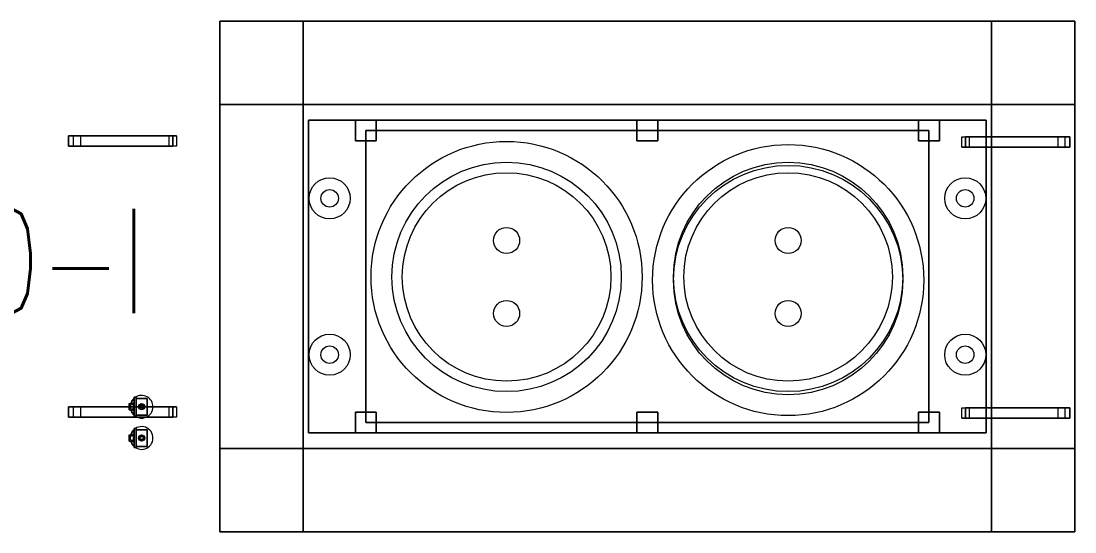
# Model space of a CAD drawing. Header units: inches. Extents: x -430764 to 624329, y 7374 to 217374.
# Drawn here: x -254651 to -244545, y 116627 to 121527 of the extents above; entities that cross this region are included whole.
import ezdxf
from ezdxf.enums import TextEntityAlignment as Align

# ---------------------------------------------------------------- set-up
doc = ezdxf.new("R2010")
doc.units = ezdxf.units.IN
doc.header["$MEASUREMENT"] = 0
doc.layers.add('CABLETRAYLAYOUT-EMBED 2_DWG$0$DwgTemplate', color=7, linetype='Continuous', lineweight=9)
doc.layers.add('Labels', color=7, linetype='Continuous', lineweight=5)
doc.styles.add('HZTXT', font='simplexs.shx', dxfattribs={"width": 0.7, "bigfont": 'hztxt.shx'})

msp = doc.modelspace()

# ---------------------------------------------------------------- linework, layer by layer
at = {"layer": 'CABLETRAYLAYOUT-EMBED 2_DWG$0$DwgTemplate', "color": 252, "linetype": 'Continuous'}
for p, q in [((-244545, 121527), (-252745, 121527)), ((-244545, 121527), (-252745, 121527)), ((-252745, 121527), (-252745, 116627)), ((-252745, 116627), (-252745, 121527)), ((-251945, 121527), (-252745, 121527)), ((-251945, 121527), (-252745, 121527)), ((-252745, 120727), (-252745, 121527)), ((-252745, 121527), (-252745, 120727)), ((-252745, 121527), (-251945, 121527)), ((-252745, 121527), (-251945, 121527)), ((-252745, 117415), (-252745, 121527)), ((-252745, 117415), (-252745, 121527)), ((-252745, 121527), (-252745, 120727)), ((-252745, 120727), (-252745, 121527)), ((-252745, 121527), (-244545, 121527)), ((-244545, 121527), (-252745, 121527)), ((-251945, 116627), (-251945, 121527)), ((-251945, 116627), (-251945, 121527)), ((-251945, 121527), (-251945, 117415)), ((-251945, 117415), (-251945, 121527)), ((-245345, 121527), (-245345, 116627)), ((-245345, 121527), (-244545, 121527)), ((-245345, 116627), (-245345, 121527)), ((-245345, 121527), (-244545, 121527)), ((-244545, 121527), (-245345, 121527)), ((-244545, 121527), (-245345, 121527)), ((-245345, 120417), (-245345, 121527)), ((-245345, 120417), (-245345, 121527)), ((-244545, 116627), (-244545, 121527)), ((-244545, 116627), (-244545, 121527)), ((-244545, 120727), (-244545, 121527)), ((-244545, 121527), (-244545, 120727)), ((-244545, 121527), (-244545, 120727)), ((-244545, 120727), (-244545, 121527)), ((-244545, 121527), (-244545, 117535)), ((-244545, 117535), (-244545, 121527)), ((-244545, 120727), (-252745, 120727)), ((-244545, 120727), (-252745, 120727)), ((-252745, 120727), (-244545, 120727)), ((-244545, 120727), (-252745, 120727)), ((-251895, 120577), (-245395, 120577)), ((-245395, 120577), (-251895, 120577)), ((-251895, 120577), (-251895, 117577)), ((-251895, 120577), (-251895, 117577)), ((-251895, 117577), (-251895, 120577)), ((-251895, 117577), (-251895, 120577)), ((-245395, 120577), (-251895, 120577)), ((-245395, 120577), (-251895, 120577)), ((-251445, 120577), (-251445, 120377)), ((-251445, 120577), (-251445, 120377)), ((-251445, 120377), (-251445, 120577)), ((-251445, 120377), (-251445, 120577)), ((-251245, 120577), (-251445, 120577)), ((-251245, 120577), (-251445, 120577)), ((-251445, 120577), (-251245, 120577)), ((-251445, 120577), (-251245, 120577)), ((-251245, 120377), (-251245, 120577)), ((-251245, 120377), (-251245, 120577)), ((-251245, 120577), (-251245, 120377)), ((-251245, 120577), (-251245, 120377)), ((-248745, 120577), (-248745, 120377)), ((-248745, 120577), (-248745, 120377)), ((-248545, 120577), (-248745, 120577)), ((-248545, 120577), (-248745, 120577)), ((-248745, 120577), (-248545, 120577)), ((-248745, 120577), (-248545, 120577)), ((-248745, 120377), (-248745, 120577)), ((-248745, 120377), (-248745, 120577)), ((-248545, 120377), (-248545, 120577)), ((-248545, 120377), (-248545, 120577)), ((-248545, 120577), (-248545, 120377)), ((-248545, 120577), (-248545, 120377)), ((-246045, 120577), (-246045, 120377)), ((-246045, 120577), (-246045, 120377)), ((-245845, 120577), (-246045, 120577)), ((-245845, 120577), (-246045, 120577)), ((-246045, 120377), (-246045, 120577)), ((-246045, 120377), (-246045, 120577)), ((-246045, 120577), (-245845, 120577)), ((-246045, 120577), (-245845, 120577)), ((-245845, 120377), (-245845, 120577)), ((-245845, 120377), (-245845, 120577)), ((-245845, 120577), (-245845, 120377)), ((-245845, 120577), (-245845, 120377)), ((-245395, 117577), (-245395, 120577)), ((-245395, 117577), (-245395, 120577)), ((-245395, 120577), (-245395, 117577)), ((-245395, 120577), (-245395, 117577)), ((-251345, 117677), (-251345, 120477)), ((-251345, 117677), (-251345, 120477)), ((-245945, 120477), (-251345, 120477)), ((-251345, 120477), (-245945, 120477)), ((-251345, 120477), (-245945, 120477)), ((-251345, 120477), (-245945, 120477)), ((-251345, 120477), (-251345, 117677)), ((-251345, 120477), (-251345, 117677)), ((-245945, 120477), (-245945, 117677)), ((-245945, 120477), (-245945, 117677)), ((-245945, 117677), (-245945, 120477)), ((-245945, 117677), (-245945, 120477)), ((-254195, 120327), (-254195, 120427)), ((-254195, 120327), (-254195, 120427)), ((-254195, 120427), (-254195, 120327)), ((-254195, 120427), (-254195, 120327)), ((-253195, 120427), (-254195, 120427)), ((-253195, 120427), (-254195, 120427)), ((-254195, 120427), (-253195, 120427)), ((-253195, 120427), (-254195, 120427)), ((-253230, 120427), (-254150, 120427)), ((-253230, 120427), (-254150, 120427)), ((-254079, 120427), (-254150, 120427)), ((-254079, 120427), (-254150, 120427)), ((-254150, 120427), (-254150, 120327)), ((-254150, 120427), (-254150, 120327)), ((-254079, 120427), (-253195, 120427)), ((-253195, 120427), (-254079, 120427)), ((-254079, 120327), (-254079, 120427)), ((-254079, 120327), (-254079, 120427)), ((-253230, 120327), (-253230, 120427)), ((-253230, 120327), (-253230, 120427)), ((-253230, 120427), (-253160, 120427)), ((-253230, 120427), (-253160, 120427)), ((-253195, 120427), (-253160, 120427)), ((-253160, 120427), (-253195, 120427)), ((-253195, 120427), (-253195, 120327)), ((-253195, 120427), (-253195, 120327)), ((-253195, 120327), (-253195, 120427)), ((-253195, 120327), (-253195, 120427)), ((-253160, 120427), (-253160, 120327)), ((-253160, 120427), (-253160, 120327)), ((-251245, 120377), (-251445, 120377)), ((-251245, 120377), (-251445, 120377)), ((-251445, 120377), (-251245, 120377)), ((-251445, 120377), (-251245, 120377)), ((-248745, 120377), (-248545, 120377)), ((-248745, 120377), (-248545, 120377)), ((-248545, 120377), (-248745, 120377)), ((-248545, 120377), (-248745, 120377)), ((-245845, 120377), (-246045, 120377)), ((-245845, 120377), (-246045, 120377)), ((-246045, 120377), (-245845, 120377)), ((-246045, 120377), (-245845, 120377)), ((-245628, 120317), (-245628, 120417)), ((-245628, 120317), (-245628, 120417)), ((-245628, 120417), (-245593, 120417)), ((-245628, 120417), (-245593, 120417)), ((-245628, 120417), (-245558, 120417)), ((-245628, 120417), (-245558, 120417)), ((-245593, 120317), (-245593, 120417)), ((-245593, 120317), (-245593, 120417)), ((-245593, 120417), (-244709, 120417)), ((-245593, 120417), (-244709, 120417)), ((-245593, 120417), (-245593, 120317)), ((-245593, 120417), (-245593, 120317)), ((-245593, 120417), (-245395, 120417)), ((-245593, 120417), (-245395, 120417)), ((-244593, 120417), (-245593, 120417)), ((-245593, 120417), (-244593, 120417)), ((-245558, 120417), (-245558, 120317)), ((-245558, 120417), (-245558, 120317)), ((-244638, 120417), (-245558, 120417)), ((-245558, 120417), (-244638, 120417)), ((-245395, 120417), (-244593, 120417)), ((-245395, 120417), (-244593, 120417)), ((-245345, 120317), (-245345, 120417)), ((-245345, 120317), (-245345, 120417)), ((-244709, 120417), (-244709, 120317)), ((-244709, 120417), (-244709, 120317)), ((-244638, 120417), (-244709, 120417)), ((-244638, 120417), (-244709, 120417)), ((-244638, 120317), (-244638, 120417)), ((-244638, 120317), (-244638, 120417)), ((-244593, 120417), (-244593, 120317)), ((-244593, 120417), (-244593, 120317)), ((-244593, 120317), (-244593, 120417)), ((-244593, 120317), (-244593, 120417)), ((-254195, 120327), (-253195, 120327)), ((-253195, 120327), (-254195, 120327)), ((-253195, 120327), (-254195, 120327)), ((-253195, 120327), (-254195, 120327)), ((-254150, 120327), (-253230, 120327)), ((-253230, 120327), (-254150, 120327)), ((-254150, 120327), (-254079, 120327)), ((-254150, 120327), (-254079, 120327)), ((-253195, 120327), (-254079, 120327)), ((-253195, 120327), (-254079, 120327)), ((-253160, 120327), (-253230, 120327)), ((-253160, 120327), (-253230, 120327)), ((-253160, 120327), (-253195, 120327)), ((-253160, 120327), (-253195, 120327)), ((-245593, 120317), (-245628, 120317)), ((-245628, 120317), (-245593, 120317)), ((-245558, 120317), (-245628, 120317)), ((-245558, 120317), (-245628, 120317)), ((-245593, 120317), (-244593, 120317)), ((-245593, 120317), (-244593, 120317)), ((-244709, 120317), (-245593, 120317)), ((-245593, 120317), (-244709, 120317)), ((-245395, 120317), (-245593, 120317)), ((-245593, 120317), (-245395, 120317)), ((-245558, 120317), (-244638, 120317)), ((-245558, 120317), (-244638, 120317)), ((-244593, 120317), (-245395, 120317)), ((-245395, 120317), (-244593, 120317)), ((-245345, 117817), (-245345, 120317)), ((-245345, 117817), (-245345, 120317)), ((-244709, 120317), (-244638, 120317)), ((-244709, 120317), (-244638, 120317)), ((-253613, 117827), (-253613, 117858)), ((-253613, 117858), (-253613, 117798)), ((-253613, 117827), (-253613, 117858)), ((-253613, 117858), (-253613, 117798)), ((-253613, 117858), (-253588, 117858)), ((-253588, 117848), (-253588, 117888)), ((-253588, 117888), (-253588, 117848)), ((-253588, 117848), (-253588, 117888)), ((-253588, 117888), (-253588, 117848)), ((-253588, 117888), (-253568, 117888)), ((-253588, 117858), (-253568, 117858)), ((-253588, 117848), (-253571, 117848)), ((-253568, 117868), (-253571, 117868)), ((-253568, 117868), (-253571, 117868)), ((-253571, 117868), (-253571, 117827)), ((-253571, 117868), (-253571, 117827)), ((-253571, 117868), (-253571, 117788)), ((-253571, 117868), (-253571, 117788)), ((-253571, 117788), (-253571, 117868)), ((-253571, 117788), (-253571, 117868)), ((-253571, 117868), (-253568, 117868)), ((-253571, 117868), (-253568, 117868)), ((-253571, 117868), (-253568, 117868)), ((-253571, 117868), (-253568, 117868)), ((-253568, 117868), (-253571, 117868)), ((-253568, 117868), (-253571, 117868)), ((-253571, 117788), (-253571, 117868)), ((-253571, 117788), (-253571, 117868)), ((-253571, 117848), (-253568, 117848)), ((-253568, 117919), (-253548, 117919)), ((-253568, 117919), (-253548, 117919)), ((-253548, 117919), (-253568, 117919)), ((-253548, 117919), (-253568, 117919)), ((-253568, 117737), (-253568, 117919)), ((-253568, 117737), (-253568, 117919)), ((-253568, 117919), (-253568, 117827)), ((-253568, 117919), (-253568, 117827)), ((-253568, 117888), (-253568, 117848)), ((-253568, 117848), (-253568, 117888)), ((-253568, 117788), (-253568, 117868)), ((-253568, 117788), (-253568, 117868)), ((-253568, 117868), (-253568, 117788)), ((-253568, 117868), (-253568, 117788)), ((-253568, 117788), (-253568, 117868)), ((-253568, 117788), (-253568, 117868)), ((-253568, 117868), (-253568, 117788)), ((-253568, 117868), (-253568, 117788)), ((-253568, 117858), (-253568, 117798)), ((-253568, 117798), (-253568, 117858)), ((-253548, 117919), (-253548, 117737)), ((-253548, 117919), (-253548, 117737)), ((-253548, 117827), (-253548, 117919)), ((-253548, 117827), (-253548, 117919)), ((-253548, 117748), (-253548, 117908)), ((-253548, 117748), (-253548, 117908)), ((-253441, 117908), (-253548, 117908)), ((-253441, 117908), (-253548, 117908)), ((-253548, 117908), (-253548, 117748)), ((-253548, 117908), (-253548, 117748)), ((-253548, 117908), (-253441, 117908)), ((-253548, 117908), (-253441, 117908)), ((-253441, 117827), (-253441, 117908)), ((-253441, 117827), (-253441, 117908)), ((-253441, 117908), (-253441, 117748)), ((-253441, 117908), (-253441, 117748)), ((-254195, 117827), (-254195, 117727)), ((-254195, 117827), (-254195, 117727)), ((-253195, 117827), (-254195, 117827)), ((-253195, 117827), (-254195, 117827)), ((-254195, 117727), (-254195, 117827)), ((-254195, 117727), (-254195, 117827)), ((-254195, 117827), (-253195, 117827)), ((-253195, 117827), (-254195, 117827)), ((-254150, 117827), (-254150, 117727)), ((-254150, 117827), (-254150, 117727)), ((-254079, 117827), (-254150, 117827)), ((-254079, 117827), (-254150, 117827)), ((-253230, 117827), (-254150, 117827)), ((-253230, 117827), (-254150, 117827)), ((-254079, 117827), (-253195, 117827)), ((-253195, 117827), (-254079, 117827)), ((-254079, 117727), (-254079, 117827)), ((-254079, 117727), (-254079, 117827)), ((-253613, 117798), (-253613, 117827)), ((-253613, 117798), (-253613, 117827)), ((-253613, 117798), (-253588, 117798)), ((-253588, 117768), (-253588, 117808)), ((-253588, 117808), (-253588, 117768)), ((-253588, 117768), (-253588, 117808)), ((-253588, 117808), (-253588, 117768)), ((-253588, 117808), (-253572, 117808)), ((-253588, 117798), (-253568, 117798)), ((-253588, 117768), (-253568, 117768)), ((-253572, 117828), (-253572, 117829)), ((-253572, 117828), (-253572, 117829)), ((-253572, 117827), (-253572, 117829)), ((-253572, 117829), (-253572, 117827)), ((-253572, 117829), (-253571, 117829)), ((-253572, 117829), (-253571, 117829)), ((-253572, 117828), (-253572, 117793)), ((-253572, 117828), (-253572, 117793)), ((-253571, 117828), (-253572, 117828)), ((-253571, 117828), (-253572, 117828)), ((-253572, 117794), (-253572, 117827)), ((-253572, 117827), (-253572, 117794)), ((-253572, 117808), (-253568, 117808)), ((-253571, 117794), (-253572, 117794)), ((-253571, 117794), (-253572, 117794)), ((-253572, 117794), (-253572, 117793)), ((-253572, 117794), (-253572, 117793)), ((-253572, 117793), (-253571, 117793)), ((-253572, 117793), (-253571, 117793)), ((-253571, 117829), (-253571, 117828)), ((-253571, 117829), (-253571, 117828)), ((-253571, 117829), (-253571, 117794)), ((-253571, 117829), (-253571, 117794)), ((-253571, 117829), (-253571, 117829)), ((-253571, 117829), (-253571, 117829)), ((-253571, 117793), (-253571, 117828)), ((-253571, 117828), (-253571, 117793)), ((-253571, 117827), (-253571, 117788)), ((-253571, 117827), (-253571, 117788)), ((-253571, 117794), (-253571, 117794)), ((-253571, 117794), (-253571, 117794)), ((-253571, 117793), (-253571, 117794)), ((-253571, 117793), (-253571, 117794)), ((-253571, 117793), (-253571, 117793)), ((-253571, 117793), (-253571, 117793)), ((-253571, 117788), (-253568, 117788)), ((-253571, 117788), (-253568, 117788)), ((-253568, 117788), (-253571, 117788)), ((-253568, 117788), (-253571, 117788)), ((-253571, 117788), (-253568, 117788)), ((-253571, 117788), (-253568, 117788)), ((-253568, 117788), (-253571, 117788)), ((-253568, 117788), (-253571, 117788)), ((-253568, 117827), (-253568, 117737)), ((-253568, 117827), (-253568, 117737)), ((-253568, 117808), (-253568, 117768)), ((-253568, 117768), (-253568, 117808)), ((-253568, 117737), (-253548, 117737)), ((-253568, 117737), (-253548, 117737)), ((-253548, 117737), (-253568, 117737)), ((-253548, 117737), (-253568, 117737)), ((-253548, 117737), (-253548, 117827)), ((-253548, 117737), (-253548, 117827)), ((-253548, 117748), (-253441, 117748)), ((-253548, 117748), (-253441, 117748)), ((-253441, 117748), (-253548, 117748)), ((-253441, 117748), (-253548, 117748)), ((-253441, 117748), (-253441, 117827)), ((-253441, 117748), (-253441, 117827)), ((-253230, 117727), (-253230, 117827)), ((-253230, 117727), (-253230, 117827)), ((-253230, 117827), (-253160, 117827)), ((-253230, 117827), (-253160, 117827)), ((-253195, 117827), (-253160, 117827)), ((-253160, 117827), (-253195, 117827)), ((-253195, 117727), (-253195, 117827)), ((-253195, 117727), (-253195, 117827)), ((-253195, 117827), (-253195, 117727)), ((-253195, 117827), (-253195, 117727)), ((-253160, 117827), (-253160, 117727)), ((-253160, 117827), (-253160, 117727)), ((-251245, 117777), (-251445, 117777)), ((-251245, 117777), (-251445, 117777)), ((-251445, 117777), (-251445, 117577)), ((-251445, 117777), (-251445, 117577)), ((-251445, 117577), (-251445, 117777)), ((-251445, 117577), (-251445, 117777)), ((-251445, 117777), (-251245, 117777)), ((-251445, 117777), (-251245, 117777)), ((-251245, 117577), (-251245, 117777)), ((-251245, 117577), (-251245, 117777)), ((-251245, 117777), (-251245, 117577)), ((-251245, 117777), (-251245, 117577)), ((-248745, 117777), (-248545, 117777)), ((-248745, 117777), (-248545, 117777)), ((-248745, 117777), (-248745, 117577)), ((-248745, 117777), (-248745, 117577)), ((-248545, 117777), (-248745, 117777)), ((-248545, 117777), (-248745, 117777)), ((-248745, 117577), (-248745, 117777)), ((-248745, 117577), (-248745, 117777)), ((-248545, 117777), (-248545, 117577)), ((-248545, 117777), (-248545, 117577)), ((-248545, 117577), (-248545, 117777)), ((-248545, 117577), (-248545, 117777)), ((-245845, 117777), (-246045, 117777)), ((-245845, 117777), (-246045, 117777)), ((-246045, 117577), (-246045, 117777)), ((-246045, 117577), (-246045, 117777)), ((-246045, 117777), (-246045, 117577)), ((-246045, 117777), (-246045, 117577)), ((-246045, 117777), (-245845, 117777)), ((-246045, 117777), (-245845, 117777)), ((-245845, 117777), (-245845, 117577)), ((-245845, 117777), (-245845, 117577)), ((-245845, 117577), (-245845, 117777)), ((-245845, 117577), (-245845, 117777)), ((-245628, 117817), (-245593, 117817)), ((-245628, 117817), (-245593, 117817)), ((-245628, 117717), (-245628, 117817)), ((-245628, 117717), (-245628, 117817)), ((-245628, 117817), (-245558, 117817)), ((-245628, 117817), (-245558, 117817)), ((-244593, 117817), (-245593, 117817)), ((-245593, 117817), (-244593, 117817)), ((-245593, 117817), (-244709, 117817)), ((-245593, 117817), (-244709, 117817)), ((-245593, 117817), (-245395, 117817)), ((-245593, 117817), (-245395, 117817)), ((-245593, 117717), (-245593, 117817)), ((-245593, 117717), (-245593, 117817)), ((-245593, 117817), (-245593, 117717)), ((-245593, 117817), (-245593, 117717)), ((-244638, 117817), (-245558, 117817)), ((-245558, 117817), (-244638, 117817)), ((-245558, 117817), (-245558, 117717)), ((-245558, 117817), (-245558, 117717)), ((-245395, 117817), (-244593, 117817)), ((-245395, 117817), (-244593, 117817)), ((-245345, 117717), (-245345, 117817)), ((-245345, 117717), (-245345, 117817)), ((-244638, 117817), (-244709, 117817)), ((-244638, 117817), (-244709, 117817)), ((-244709, 117817), (-244709, 117717)), ((-244709, 117817), (-244709, 117717)), ((-244638, 117717), (-244638, 117817)), ((-244638, 117717), (-244638, 117817)), ((-244593, 117717), (-244593, 117817)), ((-244593, 117717), (-244593, 117817)), ((-244593, 117817), (-244593, 117717)), ((-244593, 117817), (-244593, 117717)), ((-254195, 117727), (-253195, 117727)), ((-253195, 117727), (-254195, 117727)), ((-253195, 117727), (-254195, 117727)), ((-253195, 117727), (-254195, 117727)), ((-254150, 117727), (-254079, 117727)), ((-254150, 117727), (-254079, 117727)), ((-254150, 117727), (-253230, 117727)), ((-253230, 117727), (-254150, 117727)), ((-253195, 117727), (-254079, 117727)), ((-253195, 117727), (-254079, 117727)), ((-253160, 117727), (-253230, 117727)), ((-253160, 117727), (-253230, 117727)), ((-253160, 117727), (-253195, 117727)), ((-253160, 117727), (-253195, 117727)), ((-251345, 117677), (-245945, 117677)), ((-251345, 117677), (-245945, 117677)), ((-245945, 117677), (-251345, 117677)), ((-251345, 117677), (-245945, 117677)), ((-245593, 117717), (-245628, 117717)), ((-245628, 117717), (-245593, 117717)), ((-245558, 117717), (-245628, 117717)), ((-245558, 117717), (-245628, 117717)), ((-244709, 117717), (-245593, 117717)), ((-245593, 117717), (-244709, 117717)), ((-245593, 117717), (-244593, 117717)), ((-245593, 117717), (-244593, 117717)), ((-245395, 117717), (-245593, 117717)), ((-245593, 117717), (-245395, 117717)), ((-245558, 117717), (-244638, 117717)), ((-245558, 117717), (-244638, 117717)), ((-244593, 117717), (-245395, 117717)), ((-245395, 117717), (-244593, 117717)), ((-245345, 117535), (-245345, 117717)), ((-245345, 117535), (-245345, 117717)), ((-244709, 117717), (-244638, 117717)), ((-244709, 117717), (-244638, 117717)), ((-253613, 117498), (-253613, 117558)), ((-253613, 117558), (-253613, 117498)), ((-253613, 117498), (-253613, 117558)), ((-253613, 117558), (-253613, 117498)), ((-253613, 117558), (-253588, 117558)), ((-253588, 117548), (-253588, 117588)), ((-253588, 117588), (-253588, 117548)), ((-253588, 117548), (-253588, 117588)), ((-253588, 117588), (-253588, 117548)), ((-253588, 117588), (-253568, 117588)), ((-253588, 117558), (-253568, 117558)), ((-253588, 117548), (-253571, 117548)), ((-253571, 117488), (-253571, 117568)), ((-253571, 117488), (-253571, 117568)), ((-253571, 117568), (-253568, 117568)), ((-253571, 117568), (-253568, 117568)), ((-253568, 117568), (-253571, 117568)), ((-253568, 117568), (-253571, 117568)), ((-253568, 117568), (-253571, 117568)), ((-253568, 117568), (-253571, 117568)), ((-253571, 117568), (-253571, 117488)), ((-253571, 117568), (-253571, 117488)), ((-253571, 117568), (-253568, 117568)), ((-253571, 117568), (-253568, 117568)), ((-253571, 117568), (-253571, 117488)), ((-253571, 117568), (-253571, 117488)), ((-253571, 117488), (-253571, 117568)), ((-253571, 117488), (-253571, 117568)), ((-253571, 117548), (-253568, 117548)), ((-253568, 117437), (-253568, 117619)), ((-253568, 117437), (-253568, 117619)), ((-253548, 117619), (-253568, 117619)), ((-253548, 117619), (-253568, 117619)), ((-253568, 117619), (-253548, 117619)), ((-253568, 117619), (-253548, 117619)), ((-253568, 117619), (-253568, 117437)), ((-253568, 117619), (-253568, 117437)), ((-253568, 117588), (-253568, 117548)), ((-253568, 117548), (-253568, 117588)), ((-253568, 117568), (-253568, 117488)), ((-253568, 117568), (-253568, 117488)), ((-253568, 117488), (-253568, 117568)), ((-253568, 117488), (-253568, 117568)), ((-253568, 117568), (-253568, 117488)), ((-253568, 117568), (-253568, 117488)), ((-253568, 117488), (-253568, 117568)), ((-253568, 117488), (-253568, 117568)), ((-253568, 117558), (-253568, 117498)), ((-253568, 117498), (-253568, 117558)), ((-253548, 117619), (-253548, 117437)), ((-253548, 117619), (-253548, 117437)), ((-253548, 117437), (-253548, 117619)), ((-253548, 117437), (-253548, 117619)), ((-253441, 117608), (-253548, 117608)), ((-253441, 117608), (-253548, 117608)), ((-253548, 117608), (-253548, 117448)), ((-253548, 117608), (-253548, 117448)), ((-253548, 117448), (-253548, 117608)), ((-253548, 117448), (-253548, 117608)), ((-253548, 117608), (-253441, 117608)), ((-253548, 117608), (-253441, 117608)), ((-253441, 117608), (-253441, 117448)), ((-253441, 117608), (-253441, 117448)), ((-253441, 117448), (-253441, 117608)), ((-253441, 117448), (-253441, 117608)), ((-251895, 117577), (-245395, 117577)), ((-245395, 117577), (-251895, 117577)), ((-245395, 117577), (-251895, 117577)), ((-245395, 117577), (-251895, 117577)), ((-251245, 117577), (-251445, 117577)), ((-251245, 117577), (-251445, 117577)), ((-251445, 117577), (-251245, 117577)), ((-251445, 117577), (-251245, 117577)), ((-248745, 117577), (-248545, 117577)), ((-248745, 117577), (-248545, 117577)), ((-248545, 117577), (-248745, 117577)), ((-248545, 117577), (-248745, 117577)), ((-245845, 117577), (-246045, 117577)), ((-245845, 117577), (-246045, 117577)), ((-246045, 117577), (-245845, 117577)), ((-246045, 117577), (-245845, 117577)), ((-245345, 117501), (-245345, 117535)), ((-245345, 117501), (-245345, 117535)), ((-244545, 117535), (-244545, 117501)), ((-244545, 117501), (-244545, 117535)), ((-253613, 117498), (-253588, 117498)), ((-253588, 117468), (-253588, 117508)), ((-253588, 117508), (-253588, 117468)), ((-253588, 117468), (-253588, 117508)), ((-253588, 117508), (-253588, 117468)), ((-253588, 117508), (-253572, 117508)), ((-253588, 117498), (-253568, 117498)), ((-253588, 117468), (-253568, 117468)), ((-253572, 117529), (-253571, 117529)), ((-253572, 117529), (-253571, 117529)), ((-253572, 117494), (-253572, 117529)), ((-253572, 117529), (-253572, 117494)), ((-253572, 117528), (-253572, 117529)), ((-253572, 117528), (-253572, 117529)), ((-253571, 117528), (-253572, 117528)), ((-253571, 117528), (-253572, 117528)), ((-253572, 117528), (-253572, 117493)), ((-253572, 117528), (-253572, 117493)), ((-253572, 117508), (-253568, 117508)), ((-253572, 117494), (-253572, 117493)), ((-253572, 117494), (-253572, 117493)), ((-253571, 117494), (-253572, 117494)), ((-253571, 117494), (-253572, 117494)), ((-253572, 117493), (-253571, 117493)), ((-253572, 117493), (-253571, 117493)), ((-253571, 117529), (-253571, 117528)), ((-253571, 117529), (-253571, 117528)), ((-253571, 117529), (-253571, 117529)), ((-253571, 117529), (-253571, 117529)), ((-253571, 117529), (-253571, 117494)), ((-253571, 117529), (-253571, 117494)), ((-253571, 117493), (-253571, 117528)), ((-253571, 117528), (-253571, 117493)), ((-253571, 117493), (-253571, 117494)), ((-253571, 117493), (-253571, 117494)), ((-253571, 117494), (-253571, 117494)), ((-253571, 117494), (-253571, 117494)), ((-253571, 117493), (-253571, 117493)), ((-253571, 117493), (-253571, 117493)), ((-253568, 117488), (-253571, 117488)), ((-253568, 117488), (-253571, 117488)), ((-253571, 117488), (-253568, 117488)), ((-253571, 117488), (-253568, 117488)), ((-253571, 117488), (-253568, 117488)), ((-253571, 117488), (-253568, 117488)), ((-253568, 117488), (-253571, 117488)), ((-253568, 117488), (-253571, 117488)), ((-253568, 117508), (-253568, 117468)), ((-253568, 117468), (-253568, 117508)), ((-253568, 117437), (-253548, 117437)), ((-253568, 117437), (-253548, 117437)), ((-253548, 117437), (-253568, 117437)), ((-253548, 117437), (-253568, 117437)), ((-253548, 117448), (-253441, 117448)), ((-253548, 117448), (-253441, 117448)), ((-253441, 117448), (-253548, 117448)), ((-253441, 117448), (-253548, 117448)), ((-245345, 117475), (-245345, 117501)), ((-245345, 117475), (-245345, 117501)), ((-245345, 117441), (-245345, 117475)), ((-245345, 117441), (-245345, 117475)), ((-245345, 117415), (-245345, 117441)), ((-245345, 117415), (-245345, 117441)), ((-244545, 117501), (-244545, 117475)), ((-244545, 117475), (-244545, 117501)), ((-244545, 117475), (-244545, 117441)), ((-244545, 117441), (-244545, 117475)), ((-244545, 117441), (-244545, 117415)), ((-244545, 117415), (-244545, 117441)), ((-244545, 117427), (-252745, 117427)), ((-244545, 117427), (-252745, 117427)), ((-252745, 117427), (-244545, 117427)), ((-244545, 117427), (-252745, 117427)), ((-252745, 117415), (-252745, 117427)), ((-252745, 117427), (-252745, 117415)), ((-252745, 117427), (-252745, 116627)), ((-252745, 116627), (-252745, 117427)), ((-252745, 117381), (-252745, 117415)), ((-252745, 117381), (-252745, 117415)), ((-252745, 117381), (-252745, 117415)), ((-252745, 117415), (-252745, 117381)), ((-252745, 117355), (-252745, 117381)), ((-252745, 117355), (-252745, 117381)), ((-252745, 117355), (-252745, 117381)), ((-252745, 117381), (-252745, 117355)), ((-252745, 117321), (-252745, 117355)), ((-252745, 117321), (-252745, 117355)), ((-252745, 117321), (-252745, 117355)), ((-252745, 117355), (-252745, 117321)), ((-251945, 117415), (-251945, 117381)), ((-251945, 117381), (-251945, 117415)), ((-251945, 117381), (-251945, 117355)), ((-251945, 117355), (-251945, 117381)), ((-251945, 117355), (-251945, 117321)), ((-251945, 117321), (-251945, 117355)), ((-245345, 117381), (-245345, 117415)), ((-245345, 117381), (-245345, 117415)), ((-245345, 117355), (-245345, 117381)), ((-245345, 117355), (-245345, 117381)), ((-245345, 117321), (-245345, 117355)), ((-245345, 117321), (-245345, 117355)), ((-244545, 117427), (-244545, 117415)), ((-244545, 117415), (-244545, 117427)), ((-244545, 116627), (-244545, 117427)), ((-244545, 117427), (-244545, 116627)), ((-244545, 117415), (-244545, 117381)), ((-244545, 117381), (-244545, 117415)), ((-244545, 117415), (-244545, 117381)), ((-244545, 117381), (-244545, 117415)), ((-244545, 117381), (-244545, 117355)), ((-244545, 117355), (-244545, 117381)), ((-244545, 117381), (-244545, 117355)), ((-244545, 117355), (-244545, 117381)), ((-244545, 117355), (-244545, 117321)), ((-244545, 117321), (-244545, 117355)), ((-244545, 117355), (-244545, 117321)), ((-244545, 117321), (-244545, 117355)), ((-252745, 116627), (-252745, 117321)), ((-252745, 116627), (-252745, 117321)), ((-252745, 116627), (-252745, 117321)), ((-252745, 117321), (-252745, 116627)), ((-251945, 117321), (-251945, 116627)), ((-251945, 116627), (-251945, 117321)), ((-245345, 116627), (-245345, 117321)), ((-245345, 116627), (-245345, 117321)), ((-244545, 117321), (-244545, 116627)), ((-244545, 116627), (-244545, 117321)), ((-244545, 117321), (-244545, 116627)), ((-244545, 116627), (-244545, 117321)), ((-244545, 116627), (-252745, 116627)), ((-244545, 116627), (-252745, 116627)), ((-252745, 116627), (-244545, 116627)), ((-244545, 116627), (-252745, 116627)), ((-252745, 116627), (-251945, 116627)), ((-252745, 116627), (-251945, 116627)), ((-251945, 116627), (-252745, 116627)), ((-251945, 116627), (-252745, 116627)), ((-245345, 116627), (-244545, 116627)), ((-245345, 116627), (-244545, 116627)), ((-244545, 116627), (-245345, 116627)), ((-244545, 116627), (-245345, 116627))]:
    msp.add_line(p, q, dxfattribs=at)
for centre, radius in [((-249995, 119073), 1300), ((-249995, 119073), 1300), ((-247295, 119043), 1300), ((-247295, 119043), 1300), ((-249995, 119073), 1100), ((-249995, 119073), 1100), ((-249995, 119073), 1100), ((-249995, 119073), 1100), ((-249995, 119073), 1100), ((-249995, 119073), 1100), ((-247295, 119073), 1100), ((-247295, 119073), 1100), ((-247295, 119073), 1100), ((-247295, 119073), 1100), ((-249995, 119073), 1000), ((-249995, 119073), 1000), ((-249995, 119073), 1000), ((-249995, 119073), 1000), ((-247295, 119043), 1100), ((-247295, 119043), 1100), ((-247295, 119073), 1000), ((-247295, 119073), 1000), ((-247295, 119073), 1000), ((-247295, 119073), 1000), ((-251692, 119827), 197), ((-251692, 119827), 197), ((-251692, 119827), 197), ((-251692, 119827), 197), ((-245597, 119827), 197), ((-245597, 119827), 197), ((-245597, 119827), 197), ((-245597, 119827), 197), ((-251692, 119827), 84.1), ((-251692, 119827), 84.1), ((-251692, 119827), 84.1), ((-251692, 119827), 84.1), ((-245597, 119827), 84.1), ((-245597, 119827), 84.1), ((-245597, 119827), 84.1), ((-245597, 119827), 84.1), ((-249995, 119423), 125), ((-249995, 119423), 125), ((-249995, 119423), 125), ((-249995, 119423), 125), ((-247295, 119423), 125), ((-247295, 119423), 125), ((-247295, 119423), 125), ((-247295, 119423), 125), ((-249995, 118723), 125), ((-249995, 118723), 125), ((-249995, 118723), 125), ((-249995, 118723), 125), ((-247295, 118723), 125), ((-247295, 118723), 125), ((-247295, 118723), 125), ((-247295, 118723), 125), ((-251692, 118327), 197), ((-251692, 118327), 197), ((-251692, 118327), 197), ((-251692, 118327), 197), ((-245597, 118327), 197), ((-245597, 118327), 197), ((-245597, 118327), 197), ((-245597, 118327), 197), ((-251692, 118327), 84.1), ((-251692, 118327), 84.1), ((-251692, 118327), 84.1), ((-251692, 118327), 84.1), ((-245597, 118327), 84.1), ((-245597, 118327), 84.1), ((-245597, 118327), 84.1), ((-245597, 118327), 84.1), ((-253495, 117828), 30), ((-253495, 117828), 30), ((-253495, 117828), 30), ((-253495, 117828), 30), ((-253495, 117828), 25), ((-253495, 117828), 25), ((-253495, 117828), 25), ((-253495, 117828), 25), ((-253495, 117828), 15), ((-253495, 117828), 15), ((-253495, 117828), 15), ((-253495, 117828), 15), ((-253495, 117528), 30), ((-253495, 117528), 30), ((-253495, 117528), 30), ((-253495, 117528), 30), ((-253495, 117528), 25), ((-253495, 117528), 25), ((-253495, 117528), 25), ((-253495, 117528), 25), ((-253495, 117528), 15), ((-253495, 117528), 15), ((-253495, 117528), 15), ((-253495, 117528), 15)]:
    msp.add_circle(centre, radius, dxfattribs=at)
for centre, start, end in [((-253495, 117828), 359.4743, 123.3985), ((-253495, 117828), 359.4743, 123.3985), ((-253495, 117828), 164.0243, 195.9757), ((-253495, 117828), 164.0243, 195.9757), ((-253495, 117828), 149.0703, 164.0243), ((-253495, 117828), 149.0703, 164.0243), ((-253495, 117828), 146.6015, 149.0703), ((-253495, 117828), 146.6015, 149.0703), ((-253495, 117828), 132.4007, 146.6015), ((-253495, 117828), 132.4007, 146.6015), ((-253495, 117828), 123.3985, 132.4007), ((-253495, 117828), 123.3985, 132.4007), ((-253495, 117828), 195.9757, 210.9297), ((-253495, 117828), 195.9757, 210.9297), ((-253495, 117828), 210.9297, 213.3985), ((-253495, 117828), 210.9297, 213.3985), ((-253495, 117828), 213.3985, 227.5993), ((-253495, 117828), 213.3985, 227.5993), ((-253495, 117828), 227.5993, 236.6015), ((-253495, 117828), 227.5993, 236.6015), ((-253495, 117828), 236.6015, 247.9117), ((-253495, 117828), 236.6015, 247.9117), ((-253495, 117828), 292.0883, 359.4743), ((-253495, 117828), 292.0883, 359.4743), ((-253495, 117528), 270, 123.3985), ((-253495, 117528), 270, 123.3985), ((-253495, 117828), 247.9117, 270), ((-253495, 117828), 247.9117, 270), ((-253495, 117828), 270, 292.0883), ((-253495, 117828), 270, 292.0883), ((-253495, 117528), 164.0243, 195.9757), ((-253495, 117528), 164.0243, 195.9757), ((-253495, 117528), 149.0703, 164.0243), ((-253495, 117528), 149.0703, 164.0243), ((-253495, 117528), 146.6015, 149.0703), ((-253495, 117528), 146.6015, 149.0703), ((-253495, 117528), 132.4007, 146.6015), ((-253495, 117528), 132.4007, 146.6015), ((-253495, 117528), 123.3985, 132.4007), ((-253495, 117528), 123.3985, 132.4007), ((-253495, 117528), 195.9757, 210.9297), ((-253495, 117528), 195.9757, 210.9297), ((-253495, 117528), 210.9297, 213.3985), ((-253495, 117528), 210.9297, 213.3985), ((-253495, 117528), 213.3985, 227.5993), ((-253495, 117528), 213.3985, 227.5993), ((-253495, 117528), 227.5993, 236.6015), ((-253495, 117528), 227.5993, 236.6015), ((-253495, 117528), 236.6015, 270), ((-253495, 117528), 236.6015, 270)]:
    msp.add_arc(centre, 109, start, end, dxfattribs=at)

# ---------------------------------------------------------------- texts
at = {"layer": 'Labels', "style": 'HZTXT', "width": 0.7}
msp.add_text('AC-100-I', height=1000, dxfattribs=at).set_placement((-255834, 119225), align=Align.MIDDLE_CENTER)

doc.saveas('drawing.dxf')
